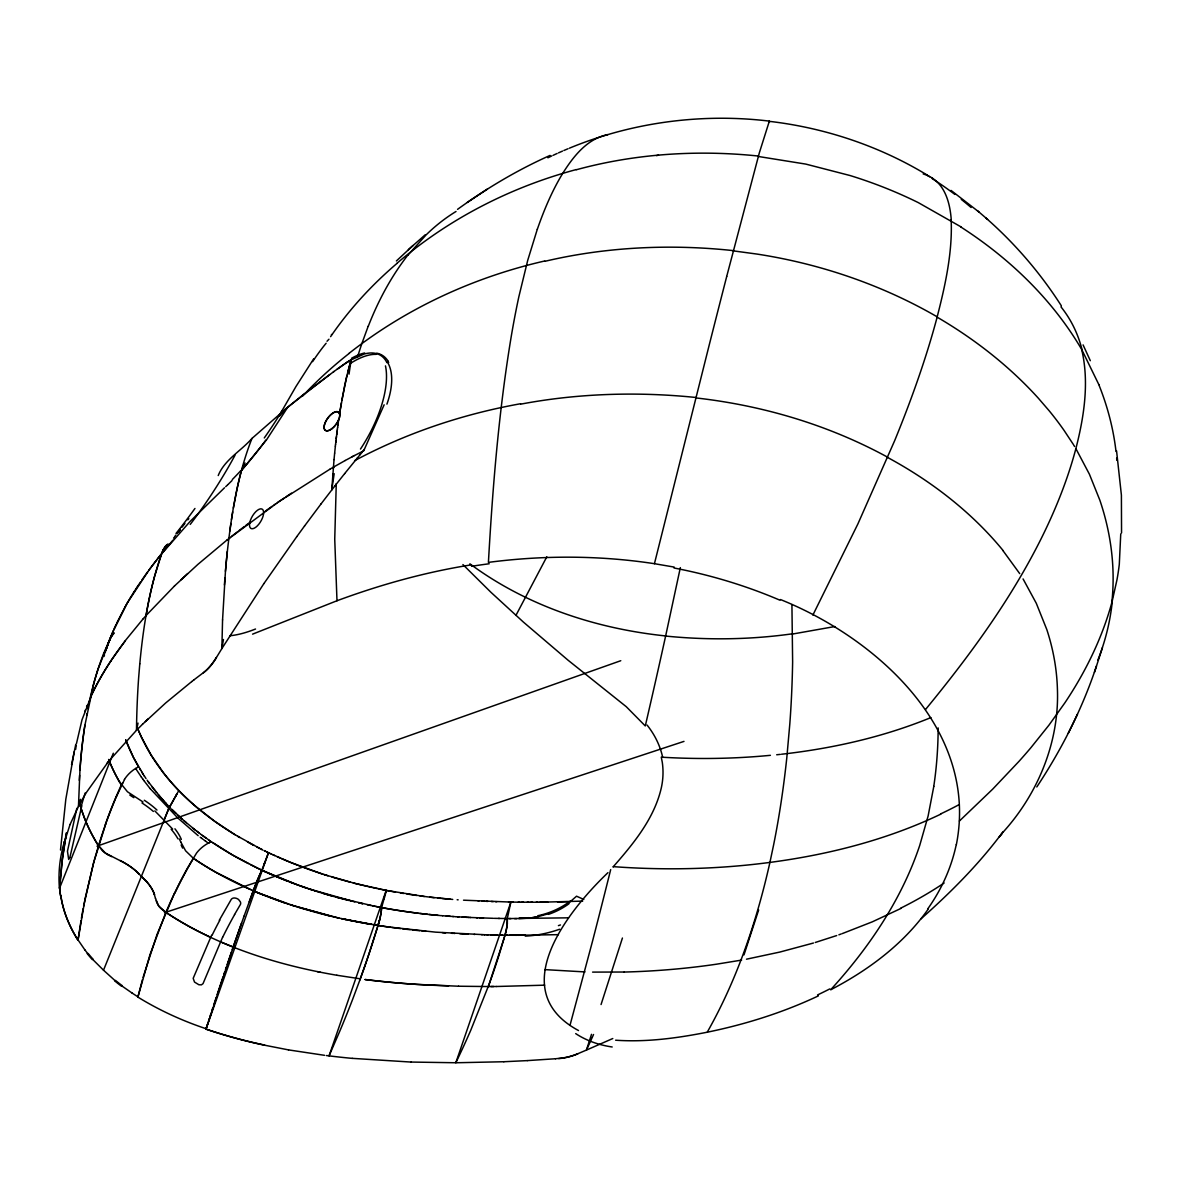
<?xml version="1.0" encoding="UTF-8"?>
<svg xmlns="http://www.w3.org/2000/svg" width="1181" height="1181" viewBox="0 0 1181 1181"><rect width="100%" height="100%" fill="white"/><g stroke="black" fill="none" stroke-linecap="round" stroke-linejoin="round"><path stroke-width="1.5" d="M1121.551 532.941L1121.404 495.164L1116.562 450.847M956.389 844.518C978.798 730.33 877.439 638.537 780.464 599.535M222.559 619.877L221.866 648.576L216.344 657.64M222.559 619.951L225.453 571.279A1012.811 525.663 64.3 0 1 227.343 551.394C231.668 513.071 237.75 474.496 251.952 438.446L288.208 406.781L329.765 374.525M769.495 122.219L769.362 121.097L759.339 152.836L726.684 276.531M93.624 683.947L84.899 725.311A778.663 548.014 43.1 0 0 79.954 770.101L78.463 806.431L70.019 824.574M79.304 780.361L79.599 775.208M336.26 483.841L334.74 539.245L336.984 600.745L252.572 634.153M60.925 897.59L60.29 893.796A250.106 153.441 17.3 0 1 59.596 888.142L62.445 858.233L66.431 832.62M60.585 895.685A248.04 152.128 17.3 0 1 59.581 888.142L61.855 863.149L66.225 833.845M224.405 584.979L224.907 578.144M321.173 503.741L331.758 489.982L334.031 459.571M332.702 475.663L332.806 474.231M60.497 850.04L65.811 799.286L74.255 751.707M333.263 468.591L333.367 467.174L345.236 460.501M139.786 663.84L138.605 678.293A1036.903 608.274 58.5 0 0 136.494 730.286L108.667 761.243L86.715 792.008A575.132 353.089 12 0 0 78.463 806.431L80.47 799.33M334.031 459.571L334.651 453.12M139.786 663.84C143.093 628.646 148.54 593.393 159.568 559.72M334.651 453.12L335.374 446.093M615.626 1040.21C646.361 1042.336 677.126 1038.173 707.227 1032.209C726.404 998.403 741.358 962.323 753.065 925.299A897.693 351.613 78.3 0 0 769.909 862.455L773.511 845.404A767.178 292.179 79.3 0 0 786.797 757.848L789.809 723.997A572.46 205.848 80.5 0 0 792.628 661.98L791.92 604.583M335.36 446.152L335.581 444.189M335.566 444.277L336.452 436.601M335.773 442.388L335.995 440.498M336.216 438.623L337.146 430.962M75.658 749.418L76.145 745.58M336.659 434.844L336.895 432.969M607.964 872.656C567.5 911.26 504.508 990.711 578.513 1030.541M337.131 431.08L337.397 429.087M337.382 429.19L337.648 427.212M337.618 427.315L338.667 419.801A11.234 5.152 -54.1 0 0 339.552 413.749L344.675 385.596A606.015 333.441 61.7 0 1 346.934 375.573L351.141 359.777L347.819 361.785M337.869 425.426L338.135 423.551M229.808 531.14L230.886 523.449M84.87 949.878L78.049 939.928L81.002 920.693M378.082 925.21L378.821 922.76A51.506 9.817 -81.9 0 0 379.839 919.143L379.898 918.567A18.999 3.573 -81.8 0 0 380.179 917.312A15.604 2.938 -81.8 0 0 381.079 912.485L381.183 911.717A12.976 2.436 -81.8 0 0 381.404 910.034L381.463 909.488A11.057 2.082 -81.8 0 0 381.537 908.78L381.581 908.278A9.507 1.786 -81.8 0 0 381.611 907.776L382.201 905.399M381.168 911.821L381.183 911.762A13.714 2.583 -81.8 0 1 381.079 912.485A12.135 2.273 -81.8 0 1 379.824 919.143L379.78 919.069M78.064 939.943L85.062 898.785L94.126 860.801M334.179 473.684L331.743 489.982L335.168 485.598M349.015 374.185L351.17 359.703M381.079 912.485L381.079 912.441A11.515 2.155 -81.8 0 0 381.625 907.554L377.787 906.846M933.802 786.384L928.118 815.997L919.733 845.419A693.144 419.373 51 0 1 911.127 868.242C892.113 913.297 863.503 953.79 830.642 989.796C868.419 970.162 903.76 943.914 928.414 908.809M339.685 414.265L339.788 412.346M231.461 519.596L232.701 511.904M339.907 411.667L340.91 405.511M76.44 743.676L82.006 719.834L91.395 695.609M341.029 404.832L341.368 402.795M81.4 918.301L83.128 908.676M143.285 618.667L146.031 615.567L147.477 607.536A642.124 414.191 54 0 1 154.652 576.062L161.767 553.313M233.351 508.066L237.012 489.096A633.237 361.179 60.7 0 1 240.422 474.378L241.559 470.038A97.388 23.295 -54.5 0 0 265.873 440.07M223.46 639.511L221.866 648.576L263.894 583.576M69.871 857.554L81.799 805.841M86.597 715.287L86.892 713.619M69.856 857.613L68.675 859.443L67.465 851.221L76.824 808.262M341.87 400.005L347.007 375.322M83.585 906.285L93.447 863.326L105.64 824.235M87.852 708.674L88.176 707.02M75.776 744.399L71.524 764.786M680.345 567.618L665.656 635.939A520.334 26.587 -78.6 0 1 650.716 702.429L645.298 725.961L626.27 706.696L568.076 660.223L523.375 622.062L490.942 592.301L462.922 564.562M138.029 723.112L136.479 730.286L142.547 724.248M218.219 475.559C224.449 459.808 241.16 450.876 251.952 438.446M89.21 702.119L89.564 700.495M62.549 847.914L70.019 824.574M507.402 922.996A21.11 6.141 89.8 0 1 505.985 931.263L504.523 936.799M132.095 993.059L137.956 996.867L142.458 979.58M537.311 229.232L527.7 260.411L518.828 296.844A632.603 188.694 85.3 0 0 511.329 335.921C498.84 410.811 492.698 486.616 488.417 562.377C543.467 555.173 599.535 555.321 654.436 563.691L709.397 344.306A578.646 7.898 -76.3 0 1 726.699 276.502M610.68 869.629L609.588 874.014A1405.242 92.9 -79.3 0 1 592.301 942.039L569.965 1025.433M137.956 996.853L149.987 954.588L166.063 911.821M347.657 372.665L349 367.424A489.392 275.793 60.2 0 1 351.156 359.777M925.579 709.441C969.188 656.326 1010.272 600.435 1041.096 538.802A575.915 286.23 -38 0 0 1075.876 448.647C1084.114 416.539 1089.413 382.186 1081.678 349.443A380.651 292.371 11.9 0 0 960.891 227.032M505.926 931.75L505.099 934.776M379.47 920.324L378.304 924.502M386.467 890.444L382.201 905.399M385.611 892.526L386.172 890.385L424.348 896.497M937.109 317.099C945.302 285.403 952.668 251.73 951.133 219.666M383.914 898.948L384.475 896.807M63.744 843.19L64.173 841.61M94.421 859.724L98.643 845.316M241.662 469.669L245.087 463.011M143.063 977.41L157.103 934.245L174.581 893.072M504.302 937.596L489.141 984.201L470.761 1030.26A1614.752 658.422 78.2 0 1 455.807 1062.752L411.165 1062.059M104.031 656.459L104.519 654.776M378.51 923.808L378.614 923.439A37.349 7.086 -81.8 0 0 379.131 921.593L379.175 921.46A22.897 4.325 -81.8 0 0 380.193 917.327M378.437 924.029L377.536 927.026M377.3 927.808L375.396 934.009M105.065 652.931L105.64 651.1M98.746 844.976L98.879 844.563A472.4 258.418 -43.6 0 1 116.535 796.274M375.159 934.776L374.436 937.064M264.884 850.97L268.486 852.697L206.025 1028.991L207.679 1023.779M206.025 1028.991L233.174 947.088A552.974 44.893 -66.9 0 1 240.319 926.642L244.083 916.087M65.575 836.93L66.077 835.38M208.52 1021.166L209.362 1018.539M591.504 1034.32L586.44 1050.071L577.775 1053.747A32.994 16.608 -18.2 0 1 558.79 1058.397L555.483 1058.752M601.055 1004.544L622.431 938.024M105.921 650.185L107.456 645.623M210.203 1015.911L211.045 1013.268M1036.8 786.959C1061.675 749.389 1082.268 708.851 1096.47 666.054M211.901 1010.626L212.772 1007.969M1094.447 672.329L1102.434 647.675M213.628 1005.311L216.256 997.281M743.986 954.883L758.66 909.946M105.98 649.993L106.866 647.306M217.127 994.609L223.032 976.849M159.848 558.849L161.989 552.708M223.844 974.414L224.67 971.963M106.408 648.679L113.376 630.462M225.497 969.512L226.339 967.047M227.165 964.582L231.432 952.122M232.303 949.598L233.174 947.088A545.164 44.125 -66.9 0 1 241.559 923.143M385.434 890.238L386.172 890.385L329.071 1055.873L326.384 1055.548M107.323 645.963L108.091 643.807M364.722 966.353L359.821 980.141M107.958 644.176L109.434 640.176A482.763 324.273 13.4 0 1 112.077 633.533L127.459 602.694L149.101 569.892M244.068 916.102L253.59 889.928M359.821 980.141L352.543 999.584A981.322 251.45 -85.4 0 1 339.538 1031.766L329.071 1055.873A661.714 457.933 20.8 0 0 352.278 1058.383M458.568 986.224L488.284 986.548L490.484 980.466A748.104 272.59 85.5 0 0 499.032 955.149L504.981 935.204L525.412 935.101M161.797 553.254L163.17 549.755M108.593 642.39L110.674 637.607A55.581 40.951 22.8 0 1 112.535 634.404A13.301 9.758 21.6 0 1 114.026 632.78M84.752 711.715L85.342 710.091M253.679 889.692L255.007 886.104M161.959 552.797L163.052 550.169M263.939 864.699L268.486 852.697L269.667 853.258M265.179 861.421L261.68 870.559A17.715 1.166 -67.3 0 0 259.421 875.446A14.94 0.989 -67.3 0 0 255.288 885.396L254.934 886.341M384.135 404.803L363.704 450.847L354.374 455.586M368.192 326.251L361.844 343.627A747.617 398.543 63.4 0 0 357.607 356.81M140.687 735.556L141.454 737.195A231.491 156.158 18.1 0 0 178.774 790.62L169.001 807.966M86.582 706.873L87.217 705.264M59.581 888.142L113.317 753.227M168.721 808.645L164.174 819.924M167.584 805.043L169.414 806.948L168.676 808.764L176.988 793.853M115.044 980.614L103.515 970.206L168.868 808.306M104.371 651.779L110.424 638.153A40.523 29.835 22.3 0 1 111.294 636.618L111.605 636.16M812.882 615.065L857.878 523.965L894.622 440.764A571.988 152.792 -58.3 0 0 937.153 317.054M116.609 796.26L124.522 779.445M113.701 629.724L116.196 624.218M592.286 1037.317L593.541 1034.497M592.272 1037.361L586.44 1050.071L612.791 1038.527M109.434 640.176L98.2 668.712A550.582 403.267 38 0 0 89.948 698.886M222.545 937.33L203.029 983.64L201.42 984.851L198.866 984.747L194.511 982.061L193.182 978.326L211.62 935.219M116.83 622.874L125.186 606.694M122.189 783.785L122.662 782.826M1068.303 733.209L1077.471 714.269M515.92 615.419L546.833 556.768M110.187 638.596L111.309 636.618A24.993 18.365 21.9 0 1 113.922 633.474M279.986 415.682L285.359 409.187L304.816 393.406M219.297 920.265L231.225 899.435A4.709 3.853 34.3 0 1 235.373 898.106A5.994 4.886 33.3 0 1 238.592 899.538L240.378 901.885A4.089 3.336 32.8 0 1 240.466 904.38A6.333 5.182 31.7 0 1 240.186 904.853L234.532 914.566M278.76 416.376L295.929 386.571L313.674 358.832M125.348 606.399L126.308 604.702M178.656 532.129L180.162 529.472L176.899 533.709M126.47 604.421L126.958 603.565M127.12 603.284L127.784 602.133M287.81 407.12L266.626 439.701L241.352 470.791M175.821 795.861L176.397 794.872M127.947 601.852L128.463 600.996M128.626 600.716L129.984 598.427M130.161 598.132L130.84 596.995M131.017 596.715L131.549 595.859M131.711 595.578L132.42 594.442M132.597 594.146L133.128 593.305M133.305 593.024L134.029 591.888M134.206 591.592L134.737 590.751M134.929 590.47L135.653 589.334M135.83 589.053L136.391 588.212M136.568 587.917L137.129 587.075M137.306 586.795L138.059 585.673M138.236 585.392L140.509 582.012M110.881 660.873L125.26 640.678L143.285 618.667M263.894 583.591L296.815 536.587M141.661 580.329L144.791 575.856M111.767 635.924L112.018 635.585A25.141 18.483 21.9 0 1 112.697 634.728L112.786 634.64M145.189 575.295L147.595 571.958M296.815 536.587L304.536 526.003M304.536 526.003L321.173 503.741M148.821 570.29L157.841 558.465M1002.92 831.911C979.093 864.093 950.646 892.556 920.737 919.069M173.592 538.152L174.168 537.355M149.633 569.183L151.286 566.954M174.758 536.558L175.821 535.141M151.714 566.408L152.91 564.813M153.353 564.238L156.069 560.709M364.339 449.385L362.788 451.393M178.346 531.834L180.162 529.472M335.168 485.598L336.319 484.136M156.586 560.045L157.221 559.248M336.305 484.136L344.66 473.596M181.844 527.317L182.568 526.386M407.947 255.155L425.913 235.093A537.783 294.999 60.6 0 1 456.028 211.473M157.708 558.613L161.059 554.406M158.269 557.904L159.937 555.808M182.996 525.855L184.915 523.449M106.718 763.679L108.667 761.243M362.331 451.969L360.235 454.552M344.66 473.596L357.164 458.228M160.365 555.291L190.111 521.426L224.493 487.797M162.624 552.487L163.628 551.276M187.838 519.847L188.827 518.651M164.129 550.656L166.551 547.733M172.869 540.219L168.16 545.829M357.164 458.228L360.102 454.7M166.787 547.467L167.938 546.109M613.042 867.002C633.474 843.662 654.422 818.448 661.404 787.461A106.452 86.922 2.1 0 0 662.29 762.321L661.271 757.169A608.51 492.064 17.4 0 0 770.396 755.323M146.031 615.552L174.493 585.983M1001.296 834.111C1037.494 795.167 1059.519 742.406 1057.408 688.922A371.1 265.74 11 0 0 1046.809 629.547L1036.298 603.299L1023.071 578.926M327.034 341.25L328.953 339.227M231.963 480.623L227.948 484.55M142.547 724.248L165.724 702.931L191.735 681.57M174.478 585.983L197.98 564.311L226.973 540.042M227.579 484.904L225.719 486.661M145.337 721.561L148.142 718.875M396.403 260.957L412.996 245.53M181.018 579.738L187.69 573.538M959.4 821.031L992.675 789.159L1018.834 761.524A718.137 448.603 -14.2 0 0 1031.013 747.558L1048.964 725.134L1064.878 702.828A579.723 373.004 -12.2 0 0 1112.044 601.852L1116.96 579.856A529.531 342.446 -11.2 0 0 1119.293 564.385L1120.754 533.842M408.36 249.663L425.308 234.724M397.096 263.186C448.677 218.884 510.62 187.1 576.225 169.577M227.092 539.938L279.07 501.512L330.252 468.99M228.848 538.551L230.133 537.532M349 353.399C406.131 308.271 473.861 277.195 544.736 260.986M231.417 536.514L237.898 531.465M191.735 681.555L194.038 679.784M308.433 390.586L333.928 371.513M194.038 679.784L203.383 672.683A37.895 17.641 -66.1 0 0 216.271 657.537M239.197 530.461L244.467 526.431M245.796 525.427L249.796 522.43A11.22 4.96 -59.9 0 1 257.502 510.222A11.22 4.96 -59.9 0 1 263.629 512.347A11.205 4.96 -59.4 0 1 255.686 527.317A11.205 4.96 -59.4 0 1 249.811 522.386M568.43 903.288L576.549 896.202L583.813 899.464M333.426 371.853L342.726 365.254M457.549 209.347C486.513 188.399 517.381 169.975 550.066 155.42M265.371 511.078L272.191 506.265M337.131 369.21L346.609 362.552M343.435 364.752L344.601 363.925M345 363.645L349.871 360.471M273.918 505.069L275.645 503.874M277.373 502.678L284.37 497.924M286.127 496.729L291.456 493.186M487.413 189.049L467.248 202.438M346.402 362.7L347.923 361.696M350.521 360.146L364.206 354.02A73.812 33.408 -58 0 1 386.925 362.656M330.252 468.99L334.149 466.731M345.236 460.487L354.389 455.586M354.595 460.679C406.397 432.969 462.76 414.103 520.541 403.74M352.278 456.693L353.326 456.132M900.852 908.484L872.36 921.815L842.201 933.625M547.895 157.796L551.837 155.907M940.785 814.152C882.222 842.097 818.226 857.244 753.95 864.344A661.183 519.389 17 0 1 613.367 866.647M818.418 995.863C783.062 1012.56 745.491 1024.355 707.227 1032.209M553.166 155.302L557.152 153.456M769.259 121.112C702.164 112.992 632.115 122.189 569.36 148.201M558.495 152.866L562.54 151.079M563.898 150.489L567.987 148.762M166.388 911.23A460.649 227.771 -38 0 1 187.484 868.065L196.607 852.992A15.973 6.761 -40.8 0 1 205.287 844.961A20.225 8.592 -40.8 0 1 208.343 843.145A21.199 9.005 -40.8 0 1 210.838 841.935L209.155 840.252M930.908 717.576C885.056 736.383 836.325 747.632 787.21 753.581M336.984 600.745C380.326 584.713 425.057 572.209 470.732 564.946M97.004 846.201L620.778 660.71M841.093 934.023L838.894 934.791M548.264 913.769L538.137 916.633M836.694 935.559L815.259 942.482M164.469 912.721L683.991 741.388M813.458 943.029L779.844 952.063L746.481 959.193M656.533 155.641L658.511 155.169M834.864 626.535L792.672 634.02M537.783 916.707L534.417 917.371M537.296 916.81L531.155 917.873M607.831 134.619C587.149 138.649 573.346 156.468 562.702 173.415A547.202 167.141 84.8 0 0 537.325 229.291M741.609 960.094L716.38 964.213A675.872 508.745 17.4 0 1 624.218 972.052M533.827 917.46L529.752 918.05M785.956 753.729L781.542 754.231M529.678 918.065L518.843 918.67M780.272 754.379L776.699 754.762M555.483 1058.752L527.302 1060.612M527.302 1060.612L503.859 1061.734M544.648 985.175L496.3 986.504M582.676 901.118L539.791 902.225M503.859 1061.734L455.822 1062.767L510.871 902.077L519.92 902.195M568.474 917.829L507.24 918.582A8.931 2.583 89.8 0 1 507.299 922.892M567.382 901.693L557.565 901.959M558.392 934.658L517.869 935.293M624.203 972.022L592.582 972.111M547.748 902.136L536.189 902.254M488.284 986.548L496.3 986.504M490.956 986.534L493.628 986.519M537.931 902.24L518.252 902.181M530.756 902.254L532.572 902.254M527.139 902.254L528.955 902.254M514.532 935.278L517.027 935.293M516.835 918.67L514.621 918.656M511.506 935.263L513.691 935.278M509.646 935.249L510.576 935.263M521.722 902.21L523.523 902.225M506.841 935.234L507.786 935.234M510.93 918.626L509.041 918.597M505.911 935.219L501.792 935.175M506.693 918.567L494.322 918.331M504.627 918.538L505.498 918.552M500.168 935.145L502.575 935.175M511.801 902.092L513.174 902.107M500.729 935.16L494.337 935.042M496.463 935.086L497.541 935.101M508.524 902.018L509.69 902.048M498.559 918.434L499.43 918.449M495.356 935.057L492.949 935.012M490.543 934.953L493.274 935.012M491.148 934.968L486.941 934.85M458.568 986.224L417.38 984.423A667.309 484.535 21 0 1 365.121 979.477M468.016 917.386L493.348 918.316M487.96 934.894L435.568 932.149L387.398 926.849A522.991 375.986 19.5 0 1 378.009 925.446L377.389 925.358M484.062 934.776L484.904 934.791M585.008 971.919L544.736 969.616M495.562 901.693L496.743 901.723M481.568 934.688L482.394 934.717M491.222 901.531L493.215 901.605M481.553 917.947L483.487 918.006M479.619 917.873L480.578 917.903M411.165 1062.073L352.263 1058.353M486.292 901.354L487.93 901.413M476.356 917.74L477.67 917.799M474.039 934.422L474.88 934.451M484.653 901.28L482.188 901.177M469.846 917.46L470.688 917.504M467.351 934.141L468.193 934.171M478.098 900.985L478.91 901.029M466.2 917.297L468.99 917.416M466.525 934.097L463.173 933.935M464.399 917.194L467.292 917.342M465.58 917.253L457.401 916.81M461.505 933.846L462.332 933.891M462.229 917.076L463.912 917.165M459.837 933.758L460.664 933.802M458.878 916.899L457.888 916.84M453.976 933.433L454.818 933.477M463.528 900.188L510.871 902.077L507.254 918.788A9.817 2.849 89.8 0 1 507.269 919.276L507.269 920.9A17.759 5.167 89.8 0 1 505.837 931.484M455.925 916.722L457.15 916.796M453.135 933.374L451.467 933.27M455.335 916.677L446.27 916.043M452.663 916.5L453.474 916.559M444.351 932.798L445.606 932.887M458.154 899.833L457.165 899.76M449.459 916.279L450.271 916.338M443.938 932.769L442.255 932.65M447.865 916.161L448.662 916.22M447.068 916.102L442.639 915.747M452.722 899.42L429.825 897.161M449.459 899.154L450.271 899.228M440.823 915.6L442.55 915.747M448.647 899.081L447.009 898.933M440.292 915.555L435.376 915.113A455.216 324.716 18.5 0 1 381.625 907.598A437.369 310.47 18.4 0 0 404.212 911.333L416.081 912.957M445.37 898.785L446.182 898.859M425.987 931.322L421.75 930.923M444.558 898.711L442.107 898.475M438.048 915.349L429.013 914.463M441.281 898.401L438.003 898.077M419.831 930.731L412.169 929.934M427.478 914.301L419.757 913.415M665.656 635.939C595.844 628.691 526.608 605.838 469.89 563.795M434.15 897.663L420.008 895.921M410.25 929.727L402.588 928.842M758.335 156.483L805.811 164.1L849.995 175.511A365.431 281.831 11.7 0 1 918.287 202.615L961.024 226.885M733.312 250.874L757.021 254.077A396.093 294.6 11.3 0 1 937.271 316.892M695.86 397.923C762.778 405.437 828.575 424.924 887.758 457.268M418.207 913.223L416.657 913.031M400.684 928.606L391.752 927.454M324.598 1055.327L288.504 1049.894M389.641 927.159L390.704 927.306M416.745 895.478L406.928 894.017M388.579 927.011L374.894 924.959M654.436 563.691L674.189 567.087M372.916 924.634L375.469 925.048M403.651 893.5L400.389 892.954M342.342 918.833L378.009 925.446L369.299 952.949A620.202 144.894 -83.7 0 1 360.294 978.813L336.865 975.255M371.646 924.428L369.092 924M371.144 924.339L369.904 924.133M367.822 923.778L362.729 922.878M336.865 975.255C296.977 968.435 257.561 957.909 220.389 941.788M368.029 923.808L348.336 920.102M395.487 892.113L387.338 890.607M288.518 1049.894L264.647 1045.215A320.553 202.719 18.3 0 1 205.981 1029.123A320.553 202.66 18.3 0 0 264.662 1045.067M361.46 922.641L358.921 922.184M379.101 907.082L378.009 906.89M357.651 921.933L338.386 917.962M377.462 906.772L375.927 906.477M386.172 890.385L355.363 883.506L325.218 874.914M373.949 906.078L377.182 906.728M383.205 889.795L383.943 889.943M375.13 906.314L372.753 905.842M317.468 971.638L320.14 972.17M381.729 889.5L382.467 889.647M380.238 889.204L380.976 889.352M373.55 906.004L336.408 897.206M371.174 905.517L368.797 905.015M378.761 888.894L379.5 889.042M376.532 888.422L377.27 888.584M367.217 904.69L368 904.853M346.018 919.615L341.368 918.611M376.813 353.193L377.462 353.34A77.976 35.519 -58.8 0 1 387.855 360.796M375.056 888.112L375.794 888.26M374.318 887.95L372.679 887.595M371.055 887.241L371.867 887.418M362.493 903.657L361.179 903.362M370.244 887.049L368.62 886.695M358.714 902.801L362.67 903.701M339.05 918.109L329.779 915.954A378.821 261.724 18.4 0 1 320.538 913.636L318.235 913.031M360.308 903.17L359.083 902.889M367.011 886.311L367.808 886.503M338.061 917.888L293.065 905.679M364.575 885.75L365.387 885.942M362.951 885.366L363.763 885.558M362.139 885.174L353.252 882.96M354.817 901.9L309.407 889.013M330.591 916.146L289.655 904.557M350.521 900.867L352.1 901.251M348.956 900.483C315.002 892.024 281.742 880.406 250.461 864.654M350.034 882.118L335.581 878.088M317.069 912.721L299.856 907.805M333.278 896.335L328.598 895.006M327.993 894.829L323.107 893.367M335.183 877.97L333.588 877.498M333.19 877.38L331.994 877.011M297.597 907.097L298.719 907.451M318.235 891.876L319.859 892.378M327.993 875.785L326.797 875.416M326.399 875.283L316.493 872.05M314.987 890.843L316.611 891.36M324.819 874.781L324.022 874.53M295.235 906.358L259.17 893.294M322.029 873.881L322.826 874.147M313.364 890.326L302.085 886.503M290.792 904.941L291.928 905.31M321.232 873.63L290.747 862.484M288.518 904.188L286.23 903.421M314.914 871.504L315.696 871.785M274.568 899.302L285.079 903.022M313.334 870.958L314.116 871.238M301.864 886.429L305.362 887.654M283.912 902.624L256.617 892.231M312.537 870.692L307.828 869.024M301.642 886.355L300.55 885.971M300.328 885.883L297.243 884.776M306.263 868.448L307.045 868.744M298.321 885.174L263.865 871.12M304.698 867.887L305.48 868.168M303.916 867.592L298.468 865.54M294.158 883.639L295.693 884.215M272.206 898.416L273.387 898.859M292.622 883.063L289.552 881.897M271.025 897.973L268.678 897.073M297.701 865.245L295.368 864.33M288.016 881.306L283.425 879.505M267.496 896.63L262.905 894.814M294.497 863.99L285.374 860.255M262.152 894.519L251.996 890.267M281.905 878.885L275.837 876.376M289.98 862.174L270.848 853.819M257.694 892.688L255.465 891.758M275.749 876.346L272.722 875.047M284.606 859.945L281.55 858.631M254.727 891.434L253.265 890.814A392.845 30.086 -67 0 0 249.25 901.767M271.202 874.398L271.97 874.722M252.217 890.356L215.71 872.198A240.806 159.878 18.2 0 1 193.226 858.188L185.609 850.792L180.752 841.95M279.853 857.893L277.21 856.727M270.449 874.058L267.452 872.729M265.946 872.065L266.699 872.39M274.73 855.605L272.929 854.778M265.194 871.726L263.703 871.032M271.084 853.922L269.342 853.11M261.104 869.836L261.71 870.515A16.534 1.092 -67.3 0 0 260.78 872.464L259.318 875.667A15.766 1.033 -67.3 0 0 255.052 886.016M260.337 869.467L258.034 868.389M210.572 937.36L197.478 930.908A229.852 148.156 18.1 0 1 165.871 912.263L163.465 910.566M267.585 852.269L266.67 851.841M257.281 868.02L232.45 854.955L210.809 841.389M265.548 851.294L263.983 850.541M81.076 808.424L84.825 819.024A229.527 147.802 18 0 0 98.525 845.655L105.434 853.14L120.432 860.816A50.148 30.234 20.3 0 1 135.859 870.943L141.69 876.597M261.296 849.213L262.64 849.877L260.204 848.652M259.835 848.475L258.728 847.914M259.731 848.416L234.842 834.613M258.359 847.722L256.912 846.969M248.453 863.651L243.478 861.052A253.989 171.009 18 0 1 212.61 842.629L212.624 842.614M253.989 845.463L252.911 844.887M252.542 844.695L251.464 844.105M251.095 843.913L247.508 841.964M239.713 837.521L237.617 836.281M107.678 854.557L104.563 852.52A17.139 10.54 20.5 0 1 102.186 850.453L98.54 845.655M234.148 834.185L214.721 821.312L196.755 807.302A222.869 150.061 18.2 0 1 163.318 772.654M929.55 176.722L927.321 175.334L932.488 178.124M143.034 802.002L127.445 791.757L119.532 781.866M196.533 860.403L194.407 858.986M132.11 993.059L121.732 985.855M209.805 840.695L201.139 834.509M165.104 911.732L158.697 905.975L155.479 898.387M207.989 842.894L208.343 843.145A21.214 9.005 -40.9 0 1 210.838 841.935M205.937 837.993L202.409 835.454M207.266 842.378L205.479 841.093M205.479 841.093L203.693 839.794M951.03 190.407L978.901 211.945M202.984 839.278L201.567 838.23M201.567 838.23L200.179 837.196M194.496 829.431L200.667 834.155M198.88 832.812L196.622 831.099M198.142 835.661L177.903 818.049M163.008 910.226L160.66 908.248A16.741 10.157 19.2 0 1 158.785 906.122L157.309 903.627A40.936 24.963 18.9 0 1 156.187 900.719M195.145 829.933L183.985 820.721M194.156 829.165L193.153 828.368M186.214 822.64L183.35 820.16M985.884 217.968C1015.025 243.522 1040.52 273.21 1061.379 305.864M977.499 210.749L987.582 219.415M154.829 810.889L172.662 829.077M171.54 809.088L182.701 819.584M182.11 819.068L178.124 815.451M137.527 872.552L139.196 874.132M103.529 970.206L92.723 959.444M175.895 813.355L174.094 811.627M173.799 811.332L172.618 810.166M177.622 817.769L150.12 788.583M141.41 876.332L142.237 877.143M141.971 876.878L142.768 877.69M142.517 877.424L143.314 878.221M170.595 808.158L169.414 806.948M143.063 877.97L143.831 878.753M143.595 878.516L146.665 881.779A50.03 30.13 20.2 0 1 154.401 894.357M144.126 879.063L145.16 880.14M167.407 804.866L158.402 794.798M166.004 803.375L165.178 802.475M163.79 800.969L162.166 799.168M161.9 798.858L161.103 797.943M160.837 797.647L148.289 781.778M150.12 788.598L143.846 780.523M156.527 792.54L155.833 791.698M1003.009 550.686L1019.705 573.612M155.154 790.842L153.796 789.129M87.66 953.525L84.87 949.878M153.087 788.214L152.024 786.841M163.391 772.728L151.227 755.205L141.262 736.782M143.846 780.523L142.871 779.18M149.397 783.343L147.138 780.154M142.871 779.18L141.425 777.157M141.425 777.157L136.509 769.776M146.031 778.559L144.289 775.991M144.436 776.197L141.587 771.798M143.241 774.382L133.556 757.641L125.688 739.867M387.752 360.928L388.667 362.508M1073.293 444.366L1064.155 430.534A382.88 285.418 11 0 0 1049.363 411.003L1038.498 398.381A400.625 297.627 11.4 0 0 937.079 317.128M136.095 769.126L135.682 768.462A20.712 9.758 -46.5 0 0 132.715 770.484A16.357 7.706 -46.5 0 0 124.463 779.445M1073.647 444.942L1074.607 446.507M140.583 770.174L139.993 769.2M1075.891 448.647L1089.413 474.216L1099.836 500.154A400.92 298.468 11.5 0 1 1111.912 601.852M138.428 766.558L138.147 767.119A21.716 10.23 -46.5 0 0 135.682 768.477M1081.678 349.443L1098.832 384.578M179.305 838.953L180.752 841.95M1083.08 344.882L1090.314 360.692M141.115 736.472L137.276 727.585M140.554 735.246L139.727 733.401M139.447 732.796L138.664 730.95M108.726 759.693L111.206 765.568A240.525 159.553 18.2 0 0 121.51 785.247M154.268 894.342L155.479 898.387M339.582 413.734L339.597 413.793A11.234 5.152 -54.2 0 0 328.303 417.469A11.234 5.152 -54.2 0 0 326.251 430.755A11.234 5.152 -54.2 0 0 338.607 419.816M235.447 834.908A231.668 156.364 18.2 0 1 178.774 790.62M206.114 1028.74A208.742 127.799 18.2 0 1 137.719 997M374.2 937.847A543.127 123.872 -83.4 0 1 364.722 966.338M254.004 888.776A34.19 2.273 -67.3 0 1 254.609 887.167M233.218 946.985A243.242 157.398 18.1 0 1 165.739 912.352M121.318 986.091A116.786 69.458 18.6 0 1 114.616 980.806M145.307 880.096A52.259 31.459 20.2 0 1 154.578 894.667M448.603 985.825A739.837 546.434 22 0 1 365.136 979.595M174.936 892.998A409.586 199.22 -38.5 0 1 193.507 858.159M182.656 848.135A42.354 21.155 32.2 0 1 181.151 844.991M174.936 828.811A62.357 35.076 22.6 0 1 181.343 839.411M250.387 889.514A253.502 168.898 18.2 0 1 196.947 860.772M577.834 1053.821A32.994 16.814 -18.3 0 1 558.702 1058.604M351.495 358.301A75.569 33.068 -55.5 0 1 364.649 352.957M59.404 888.097A309.511 190.717 16.3 0 1 62.77 847.884M163.377 550.346A19.929 13.832 39.6 0 1 168.293 544.574M93.653 683.961A493.968 364.279 36.5 0 1 104.017 652.547M240.452 471.012A109.228 24.993 -54.1 0 1 232.303 479.545M98.303 845.67A242.253 156.32 17.9 0 1 79.57 803.065M60.822 895.729A201.907 123.09 17.9 0 0 77.828 939.943A200.593 122.248 18 0 1 61.146 897.619M92.28 959.562A117.244 70.107 19 0 1 87.217 953.598M111.605 856.609A42.088 26.071 20.5 0 1 107.678 854.572M120.108 860.491A52.363 31.562 20.3 0 1 137.66 872.493M91.173 695.506A635.098 409.984 10.7 0 1 125.422 640.766M105.389 824.294A420.067 226.206 -44.1 0 1 121.171 785.291M133.837 797.662A43.594 19.472 26.4 0 1 129.777 795.02M144.289 800.246A62.504 36.345 24.9 0 1 156.97 810.048M137.941 765.76A253.162 170.049 17.8 0 1 125.791 740.088M119.429 781.881A252.645 167.923 18 0 1 108.622 759.457M387.442 362.109A75.702 38.737 -52.3 0 1 386.925 404.138M282.229 410.501A81.253 13.567 -55.3 0 1 264.278 437.944M471.603 566.29A478.689 289.507 9.6 0 1 489.229 563.765M255.524 629.015A162.757 55.714 -45.1 0 1 229.97 635.732M923.188 173.947A428.378 118.838 -57.5 0 1 927.247 175.423M769.244 121.333A314.751 248.128 12.6 0 1 927.425 175.201M932.281 178.671A317.527 250.18 12.7 0 1 954.912 194.452M961.26 199.368A317.527 250.18 12.7 0 1 971.092 207.487M1112.251 601.867A396.462 295.22 11.4 0 1 1097.872 660.031M887.595 457.46A368.192 263.201 10.8 0 1 1003.156 550.612M1098.788 384.578A383.175 294.512 12.1 0 1 1116.001 451.452M1116.665 458.095A383.175 294.512 12.1 0 1 1116.842 460.31M1060.981 306.868A410.811 209.952 -35.8 0 1 1081.958 349.31M932.414 178.228A398.337 110.512 -57.3 0 1 951.222 219.415M368.265 326.31A668.712 361.932 62.5 0 1 407.888 255.066M302.38 396.299A602.443 425.573 9.1 0 1 349.089 353.473M330.606 336.659A560.473 411.446 9.4 0 1 397.185 263.245M312.581 361.637A119.37 13.227 -62.2 0 1 326.133 343.243M331.433 334.459A116.314 14.6 -68.3 0 1 331.566 334.754M520.718 404.153A461.978 321.66 10.8 0 1 695.875 397.48M544.884 261.311A447.496 327.875 11.2 0 1 733.327 250.623M576.313 169.754A411.859 313.378 11.7 0 1 758.364 156.04M674.026 568.002A351.51 235.624 11.5 0 1 779.977 600.214M938.172 727.939A580.875 346.934 52.9 0 1 933.772 786.354M792.569 633.784A463.41 376.37 17 0 1 665.656 636.057M829.785 988.91A510.059 367.129 20.1 0 1 817.547 994.933M958.529 804.94A456.767 342.859 12.9 0 1 940.563 813.945M1001.724 834.303A479.014 347.376 13.4 0 1 998.993 837.167M944.121 883.004A479.014 347.376 13.4 0 1 900.557 908.233M956.285 844.489A354.861 243.006 12.2 0 1 927.941 908.617M647.055 725.045A104.829 85.46 2.3 0 1 662.6 757.006M612.201 1046.986A141.927 99.942 -37.3 0 1 575.693 1033.611M122.16 985.618A116.757 68.675 19 0 1 115.487 980.422M141.971 802.962A61.929 32.551 26.5 0 1 153.397 811.45M81.312 805.973A494.618 281.344 -45.5 0 1 85.165 792.997M559.632 929.226A90.893 66.49 -18.8 0 1 525.235 936.134M560.473 924.944A73.429 52.215 -18.2 0 1 558.406 925.638M570.172 901.192A60.94 45.129 -21.6 0 1 537.724 915.733M568.932 903.775A59.198 45.04 -21.4 0 1 548.456 914.374M528.837 917.696A76.544 60.364 -22.3 0 1 519.123 918.228M350.417 363.394A79.437 33.555 -53.9 0 1 376.163 354.359M163.318 549.829A23.65 16.401 39.7 0 1 168.042 543.969M91.35 695.579A586.042 380.002 11.5 0 1 110.925 660.902M79.954 770.086A778.604 547.984 43.1 0 1 84.87 725.296M225.453 571.353A1012.855 525.678 64.3 0 1 227.343 551.438M216.418 657.743A37.895 17.848 -66.3 0 1 203.383 672.801M385.464 365.874A85.076 38.648 -58.8 0 1 360.485 449.06M171.142 829.254A61.707 32.359 26.3 0 1 177.962 838.85M212.152 935.101A471.116 227.446 -35.8 0 1 219.843 920.161M222.663 937.301A437.516 210.72 -36 0 1 234.635 914.552M93.181 959.326A117.199 69.472 19.5 0 1 88.117 953.451M235.034 455.172A83.349 12.238 -57 0 1 190.23 524.408M194.954 508.465A103.013 11.751 -55.9 0 1 175.999 533.487M332.112 428.526A11.234 5.196 -53.8 0 0 338.622 412.213A11.234 5.196 -53.8 0 0 325.026 422.96A11.234 5.196 -53.8 0 0 332.112 428.526"/></g></svg>
